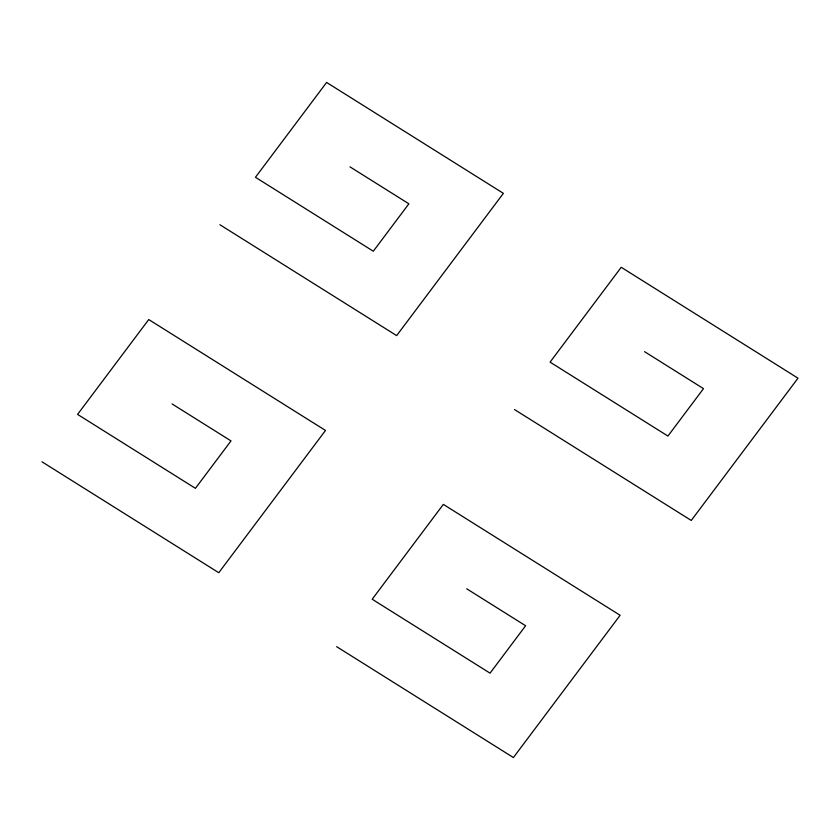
<?xml version="1.0" encoding="UTF-8"?>
<svg xmlns="http://www.w3.org/2000/svg" width="840" height="840" viewBox="0 0 840 840"><rect width="100%" height="100%" fill="white"/><g stroke="black" fill="none" stroke-linecap="round" stroke-linejoin="round"><path stroke-width="1.26" d="M349.955 166.834L408.881 203.805L373.306 251.223L255.454 177.282L326.603 82.446L503.381 193.347L396.648 335.612L219.881 224.71M644.574 351.677L703.5 388.637L667.926 436.065L550.074 362.124L621.232 267.288L798 378.189L691.268 520.454L514.5 409.542M172.074 403.935L231 440.906L195.426 488.324L77.574 414.393L148.733 319.546L325.5 430.458L218.768 572.712L42 461.811M466.694 588.777L525.62 625.748L490.046 673.166L372.194 599.235L443.352 504.389L620.12 615.29L513.398 757.554L336.62 646.653"/></g></svg>
